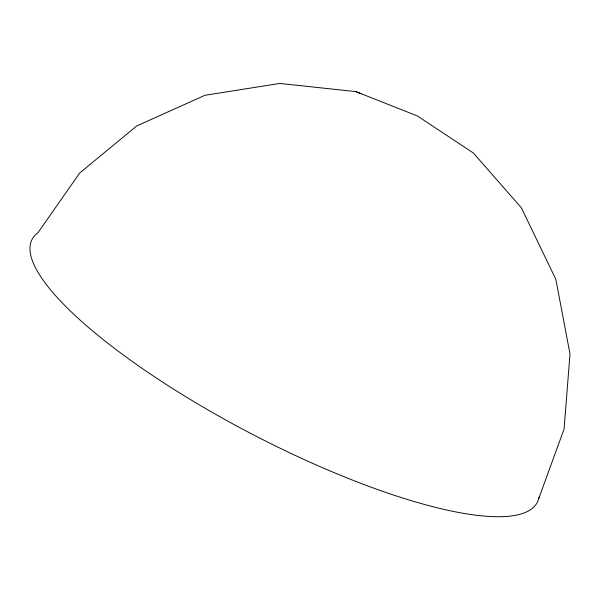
<?xml version="1.0" encoding="UTF-8"?>
<svg xmlns="http://www.w3.org/2000/svg" width="600" height="600" viewBox="0 0 600 600"><rect width="100%" height="100%" fill="white"/><g stroke="black" fill="none" stroke-linecap="round" stroke-linejoin="round"><path stroke-width="0.9" d="M538.732 498.615L564.067 429.045L570 354.03L555.855 279.345L521.347 207.757L473.295 152.947L417.39 115.958L355.815 91.605L284.647 83.97L279.33 83.512L204.968 95.295L136.755 125.925L79.755 172.95L38.017 232.635A284.775 71.168 27.5 0 0 246.18 431.033A284.775 71.168 27.5 0 0 539.077 497.048M355.815 91.605L361.282 93.773"/></g></svg>
